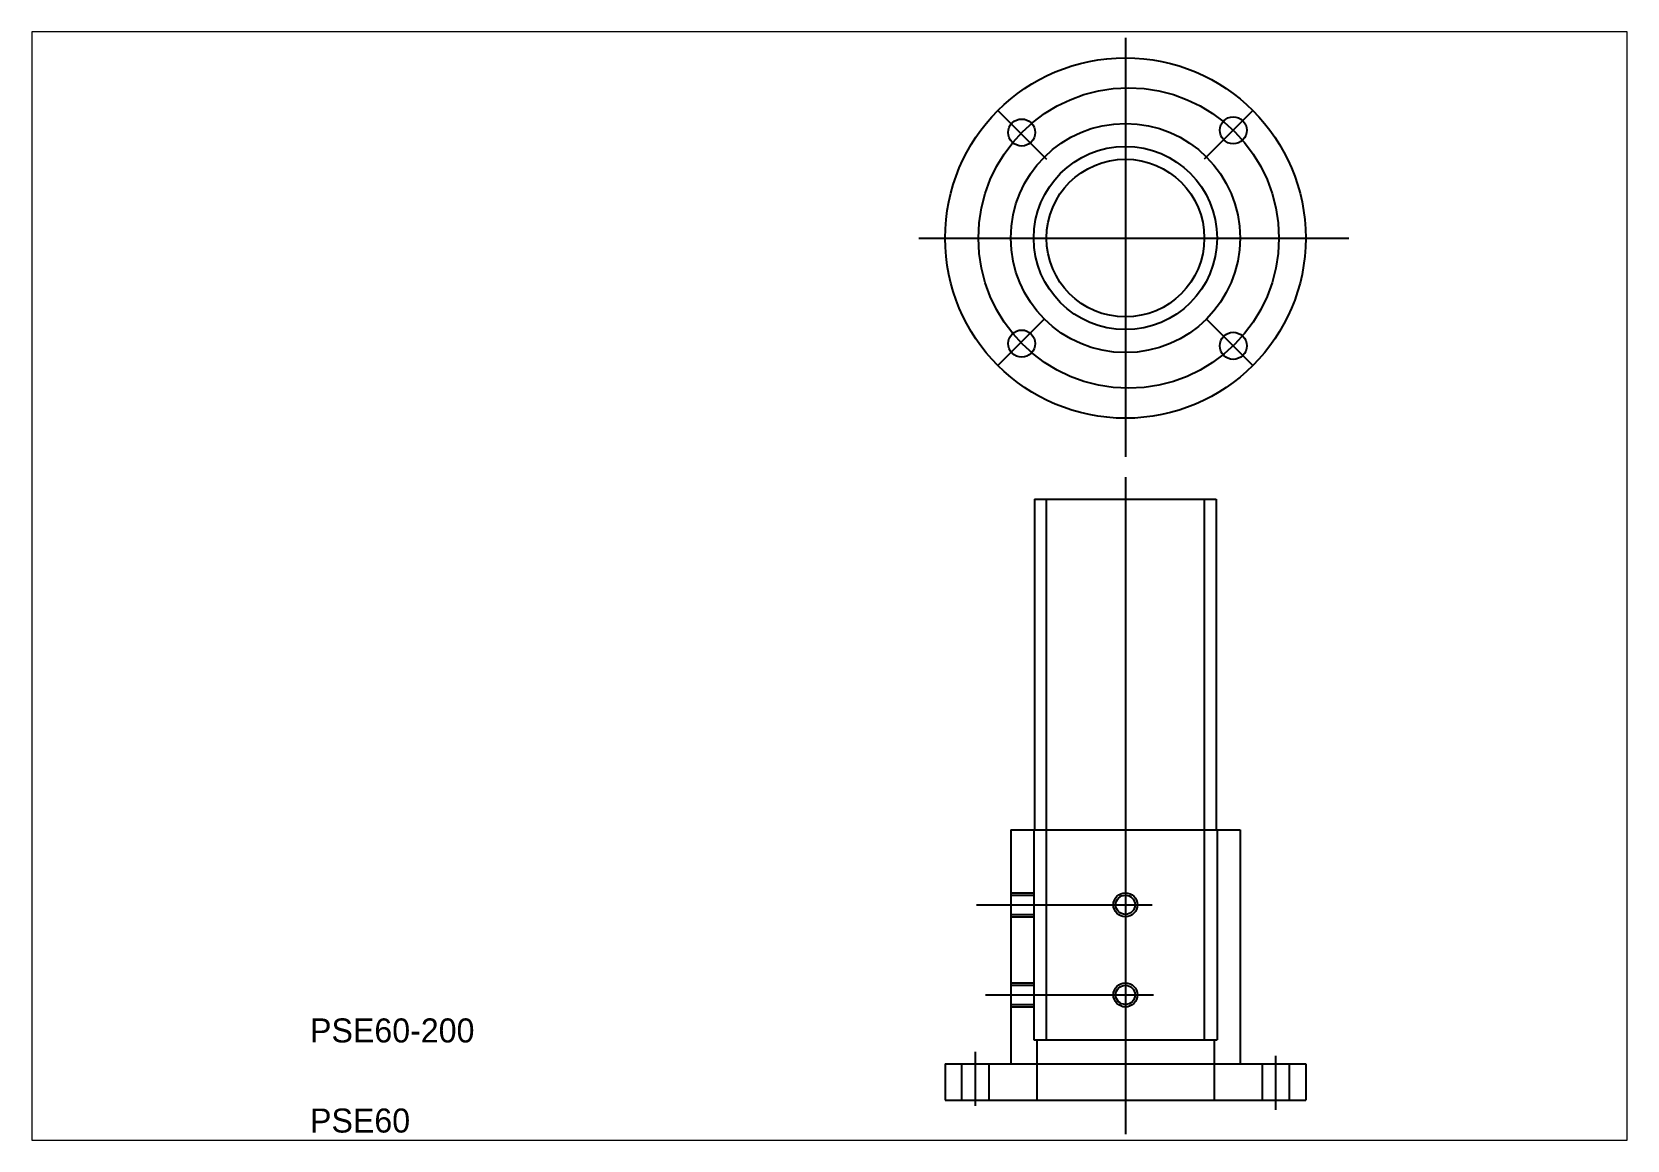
# Paper-space layout 'レイアウト1' of a CAD drawing. Extents: x 1.12 to 10.1, y 0.78 to 7.02.
# The model-space entities are those that its viewports show. They can reach past a viewport. Long polylines and large blocks are cut down to what shows.
import ezdxf

# ---------------------------------------------------------------- set-up
doc = ezdxf.new("R2010")
doc.units = 0
doc.header["$LTSCALE"] = 0.25
doc.header["$MEASUREMENT"] = 0
doc.linetypes.add('CENTER', pattern=[2, 1.25, -0.25, 0.25, -0.25])
doc.linetypes.add('DASHED', pattern=[3.5, 2, -1.5])
doc.layers.get('0').update_dxf_attribs({"linetype": 'CONTINUOUS'})
doc.layers.add('CENTER', color=1, linetype='CENTER')

msp = doc.modelspace()

# ---------------------------------------------------------------- linework, layer by layer
for p, q in [((261.08, 230.83), (321.58, 230.83)), ((253.18, 120.83), (329.48, 120.83)), ((321.83, 103.33), (321.83, 103.33)), ((321.83, 85.83), (321.83, 85.83)), ((231.33, 42.83), (351.33, 42.83)), ((231.33, 30.83), (351.33, 30.83))]:
    msp.add_line(p, q)
at = {"color": 7, "linetype": 'Continuous'}
for p, q in [((261.08, 230.83), (261.08, 120.83)), ((321.58, 230.83), (321.58, 120.83)), ((253.18, 120.83), (253.18, 42.83)), ((329.48, 120.83), (329.48, 42.83)), ((231.33, 42.83), (231.33, 30.83)), ((351.33, 42.83), (351.33, 30.83))]:
    msp.add_line(p, q, dxfattribs=at)
at = {"color": 3, "linetype": 'DASHED'}
for p, q in [((265.08, 50.83), (265.08, 230.83)), ((317.58, 230.83), (317.58, 50.83)), ((260.83, 120.83), (260.83, 50.83)), ((321.83, 120.83), (321.83, 50.83)), ((253.18, 99.83), (260.83, 99.83)), ((253.18, 99.03), (260.83, 99.03)), ((253.18, 92.63), (260.83, 92.63)), ((253.18, 91.83), (260.83, 91.83)), ((253.18, 69.83), (260.83, 69.83)), ((253.18, 69.03), (260.83, 69.03)), ((253.18, 62.63), (260.83, 62.63)), ((253.18, 61.83), (260.83, 61.83)), ((260.83, 50.83), (321.83, 50.83)), ((261.83, 50.83), (261.83, 30.83)), ((320.83, 50.83), (320.83, 30.83)), ((236.83, 42.83), (236.83, 30.83)), ((245.83, 42.83), (245.83, 30.83)), ((336.83, 42.83), (336.83, 30.83)), ((345.83, 42.83), (345.83, 30.83))]:
    msp.add_line(p, q, dxfattribs=at)
for centre, radius in [((291.33, 317.82), 60), ((256.83, 352.95), 4.5), ((291.33, 317.82), 38.15), ((327.22, 353.71), 4.5), ((291.33, 317.82), 30.5), ((291.33, 317.82), 26.25), ((256.83, 282.69), 4.5), ((327.22, 281.93), 4.5), ((291.33, 95.83), 3.2), ((291.33, 65.83), 3.2)]:
    msp.add_circle(centre, radius)
at = {"color": 3}
for centre in [(291.33, 95.83), (291.33, 65.83)]:
    msp.add_circle(centre, 4, dxfattribs=at)
at = {"layer": 'CENTER', "color": 1, "linetype": 'CENTER'}
for p, q in [((291.33, 384.5), (291.33, 244.97)), ((248.9, 360.25), (265.08, 344.07)), ((333.76, 360.25), (317.58, 344.07)), ((222.6, 317.82), (365.73, 317.82)), ((264.35, 290.84), (248.9, 275.39)), ((318.31, 290.84), (333.76, 275.39)), ((291.33, 238.24), (291.33, 19.47)), ((241.81, 95.83), (300.18, 95.83)), ((244.81, 65.83), (300.64, 65.83)), ((241.33, 46.83), (241.33, 28.87)), ((341.33, 45.5), (341.33, 27.54))]:
    msp.add_line(p, q, dxfattribs=at)
msp.add_circle((292.41, 317.82), 50, dxfattribs=at)

# ---------------------------------------------------------------- texts
for s, p in [('PSE60-200', (20, 50)), ('PSE60', (20, 20))]:
    msp.add_text(s, height=8).set_placement(p)

psp = doc.layouts.new('レイアウト1')

# ---------------------------------------------------------------- viewports
at = {"layer": '0'}
psp.add_viewport(center=(5.6137, 3.9021), size=(8.982, 6.243333), view_center_point=(192.8579, 201.9731), view_height=368.97561, dxfattribs=at)

doc.saveas('drawing.dxf')
